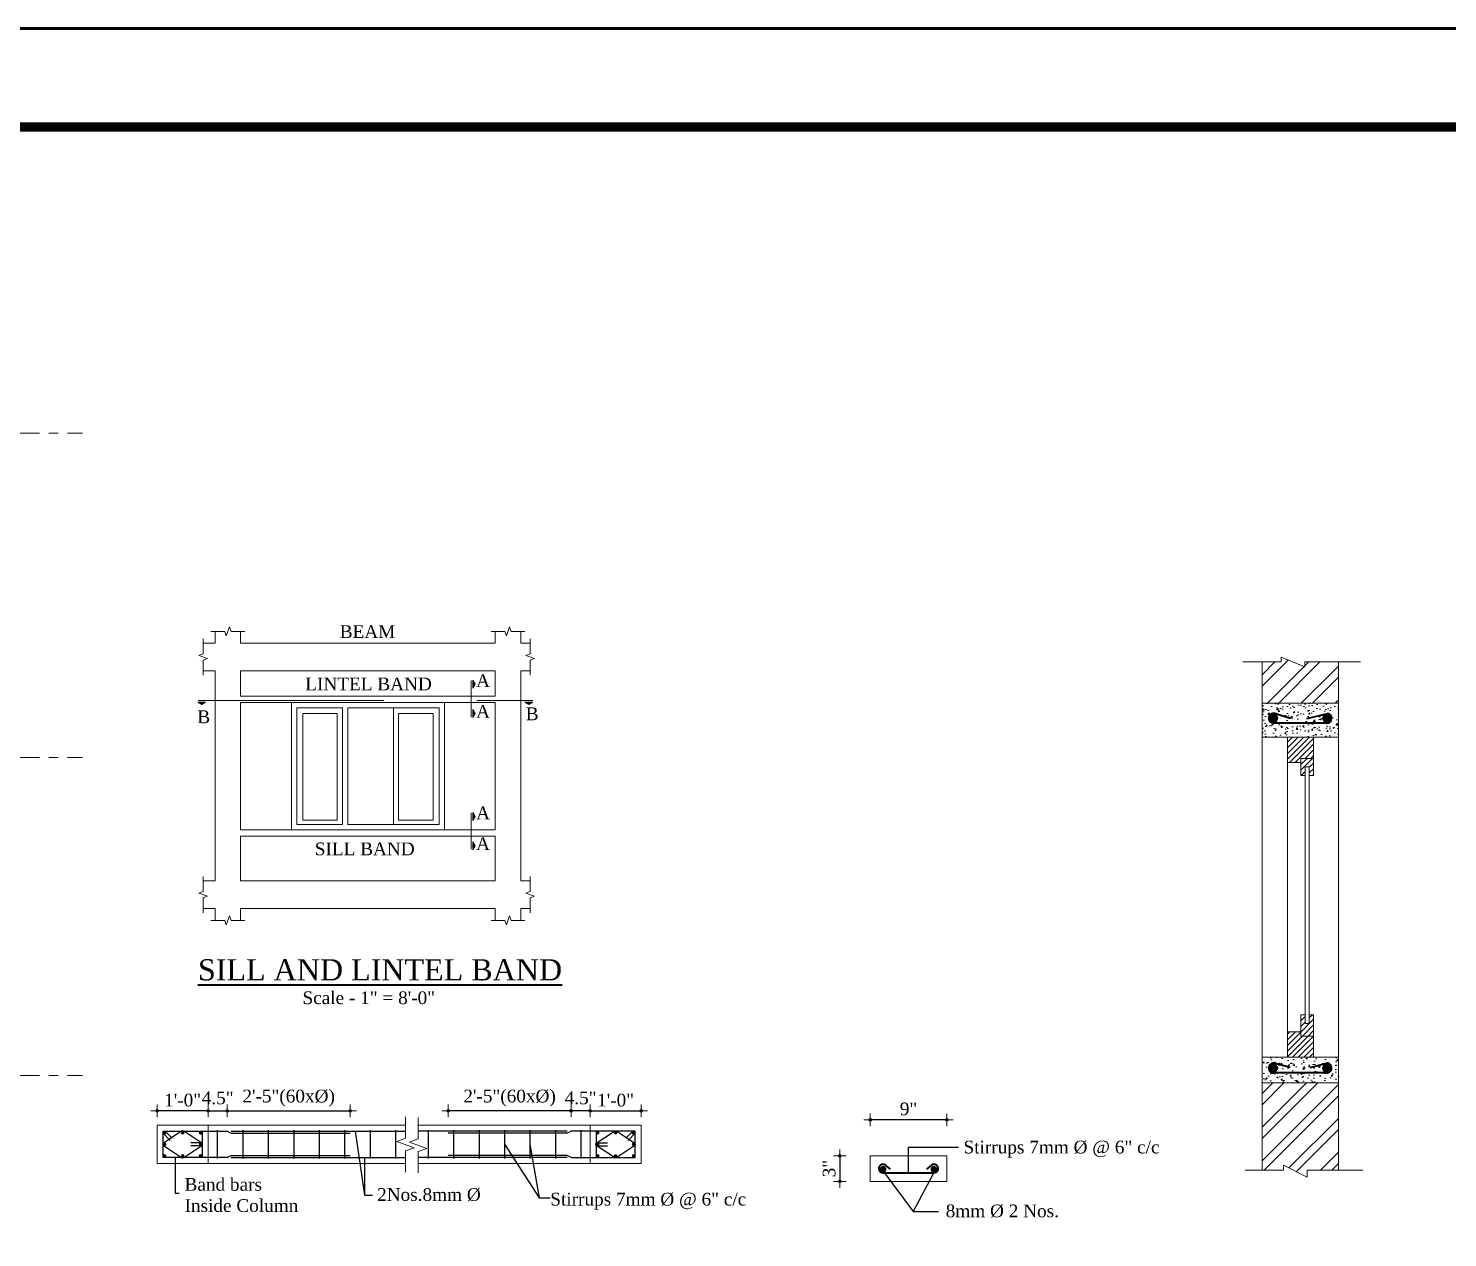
# Model space of a CAD drawing. Header units: inches. Extents: x 897 to 49934, y -34925 to -18564.
# Drawn here: x 22271 to 22940, y -23918 to -23348 of the extents above; entities that cross this region are included whole.
import ezdxf

# ---------------------------------------------------------------- set-up
doc = ezdxf.new("R2010")
doc.units = ezdxf.units.IN
doc.header["$LTSCALE"] = 35
doc.header["$MEASUREMENT"] = 0
doc.header["$PDMODE"] = 34
for name, pattern in [('CENTERX2', [4, 2.5, -0.5, 0.5, -0.5]), ('DASHDOTX2', [2, 1, -0.5, 0, -0.5]), ('DASHED2', [0.375, 0.25, -0.125])]:
    doc.linetypes.add(name, pattern=pattern)
for name, color, linetype, lineweight in [('SES- Door&Window', 21, 'Continuous', 15), ('SES-CENTRE', 8, 'DASHDOTX2', 13), ('SES-DIMENSION', 142, 'Continuous', 13), ('SES-Excavation Line', 1, 'Continuous', 30), ('SES-HACTH', 8, 'Continuous', 13), ('SES-Leader', 2, 'Continuous', 15), ('SES-REBARS', 1, 'Continuous', 40), ('SES-SHEETS', 7, 'Continuous', 60), ('SES-SLAB OUTLINE', 4, 'Continuous', 18), ('SES-TEXT', 3, 'Continuous', 20), ('SES-TitleText', 7, 'Continuous', 40), ('SES-Wall Plan', 6, 'Continuous', 30)]:
    doc.layers.add(name, color=color, linetype=linetype, lineweight=lineweight)
doc.layers.add('SES-STIRRUP', color=10, linetype='Continuous')
doc.styles.add('7 INCH', font='times.ttf', dxfattribs={"height": 7})
doc.styles.add('SES-ARAIL', font='times.ttf', dxfattribs={"height": 6})
doc.styles.add('SES-Title Text', font='times.ttf', dxfattribs={"height": 10})
doc.dimstyles.new('1.2', dxfattribs={"dimscale": 0, "dimtxt": 6, "dimasz": 0.5, "dimexe": 2, "dimexo": 9, "dimgap": 2, "dimtad": 1, "dimdec": 0, "dimlfac": 0.25, "dimzin": 3, "dimdsep": 46, "dimlunit": 4, "dimtxsty": 'SES-ARAIL', "dimblk": 'DIM', "dimcen": 3, "dimdle": 3, "dimse1": 1, "dimse2": 1, "dimclrd": 256, "dimclre": 256, "dimclrt": 7, "dimadec": 1, "dimazin": 2, "dimtfac": 1, "dimtdec": 0, "dimtix": 1, "dimtofl": 0, "dimtmove": 2, "dimatfit": 3, "dimldrblk": 'DSAFSADF', "dimfxl": 2, "dimfrac": 2, "dimtolj": 2, "dimtzin": 0, "dimarcsym": 0})
doc.dimstyles.new('1.4', dxfattribs={"dimscale": 0, "dimtxt": 6, "dimasz": 0.5, "dimexe": 2, "dimexo": 9, "dimgap": 2, "dimtad": 1, "dimdec": 0, "dimlfac": 0.5, "dimzin": 3, "dimdsep": 46, "dimlunit": 4, "dimtxsty": 'SES-ARAIL', "dimblk": 'DIM', "dimcen": 3, "dimdle": 3, "dimse1": 1, "dimse2": 1, "dimclrd": 256, "dimclre": 256, "dimclrt": 7, "dimadec": 1, "dimazin": 2, "dimtfac": 1, "dimtdec": 0, "dimtix": 1, "dimtofl": 0, "dimtmove": 2, "dimatfit": 3, "dimldrblk": 'arrow', "dimfxl": 2, "dimfrac": 2, "dimtolj": 2, "dimtzin": 0, "dimarcsym": 0})
doc.dimstyles.new('7 INCH', dxfattribs={"dimscale": 0, "dimtxt": 7, "dimasz": 1, "dimexe": 2, "dimexo": 9, "dimgap": 2, "dimtad": 1, "dimdec": 0, "dimzin": 3, "dimdsep": 46, "dimlunit": 4, "dimtxsty": '7 INCH', "dimblk": 'DIM', "dimcen": 3, "dimdle": 3, "dimse1": 1, "dimse2": 1, "dimclrd": 256, "dimclre": 256, "dimclrt": 7, "dimadec": 1, "dimazin": 2, "dimtfac": 1, "dimtdec": 0, "dimtix": 1, "dimtofl": 0, "dimtmove": 2, "dimatfit": 3, "dimldrblk": 'ARW', "dimfxl": 2, "dimfrac": 2, "dimtolj": 2, "dimtzin": 0, "dimarcsym": 0})
pattern_1 = [(45, (24070.6914, -42598.7356), (-1.32582521, 1.32582521), [])]

# ---------------------------------------------------------------- blocks, each defined once
blk = doc.blocks.new('s1')
at = {"layer": 'SES-SHEETS', "color": 8}
blk.add_lwpolyline([(14202.23, -12888.64), (17370.23, -12888.64), (17370.23, -15126.64), (14202.23, -15126.64)], close=True, dxfattribs=at)
at = {"layer": 'SES-SHEETS'}
for points in [[(14295.23, -12933.64), (17325.23, -12933.64), (17325.23, -15081.64), (14295.23, -15081.64)], [(14296.23, -12934.64), (17324.23, -12934.64), (17324.23, -15080.64), (14296.23, -15080.64)], [(14297.23, -12935.64), (17323.23, -12935.64), (17323.23, -15079.64), (14297.23, -15079.64)], [(14298.23, -12936.64), (17322.23, -12936.64), (17322.23, -15078.64), (14298.23, -15078.64)]]:
    blk.add_lwpolyline(points, close=True, dxfattribs=at)
blk = doc.blocks.new('c11')
at = {"layer": 'SES-HACTH', "linetype": 'ByBlock'}
h = blk.add_hatch(dxfattribs=at)
h.set_pattern_fill('AR-CONC', color=256)
h.set_pattern_definition([(50, (-20422.33, 19414.4167), (7.1726018, -0.6275213), [0.75, -8.25]), (355, (-20422.33, 19414.417), (-1.3875133, 7.5219213), [0.6, -6.6]), (100.451444, (-20421.732, 19414.3644), (5.7850885, 6.8943999), [0.637402, -7.0114211]), (46.1842, (-20422.33, 19416.417), (10.6724133, -1.6551928), [1.125, -12.375]), (96.635635, (-20421.441, 19416.279), (9.3466195, 9.741186), [0.9561034, -10.5171376]), (351.184164, (-20422.33, 19416.417), (9.3466195, 9.741186), [0.9, -9.9]), (21, (-20421.33, 19415.9167), (5.9690705, -4.0261889), [0.75, -8.25]), (326, (-20421.33, 19415.917), (2.4331533, 7.2515005), [0.6, -6.6]), (71.451445, (-20420.8325, 19415.581), (8.4022238, 3.2253115), [0.6374019, -7.0114211]), (37.5, (-20422.33, 19414.4167), (0.12159855, 3.32893854), [0, -6.52, 0, -6.7, 0, -6.625]), (7.5, (-20422.33, 19414.4167), (2.63069537, 3.9441171), [0, -3.82, 0, -6.37, 0, -2.525]), (327.5, (-20424.56, 19414.4167), (5.33822436, -0.22554872), [0, -2.5, 0, -7.8, 0, -10.35]), (317.5, (-20425.56, 19414.4167), (5.8318617, 1.0010498), [0, -3.25, 0, -5.18, 0, -7.35])])
h.paths.add_polyline_path([(-6, 6), (-6, -6), (6, -6), (6, 6)])
for p, q in [((-6, 6), (6, -6)), ((6, 6), (-6, -6))]:
    blk.add_line(p, q, dxfattribs=at)
at = {"layer": 'SES-Wall Plan', "linetype": 'ByBlock'}
blk.add_lwpolyline([(-6, 6), (6, 6), (6, -6), (-6, -6)], close=True, dxfattribs=at)
blk = doc.blocks.new('grid')
at = {"layer": 'SES-CENTRE', "color": 8, "linetype": 'CENTERX2', "ltscale": 0.25}
for p, q in [((19012.97, -23226.42), (19012.97, -22812.03)), ((19162.97, -23226.42), (19162.97, -22812.03)), ((19300.97, -23226.42), (19300.97, -22812.03)), ((19450.97, -23226.42), (19450.97, -22812.03)), ((18946.91, -22866.03), (19513.94, -22866.03)), ((18946.91, -23018.92), (19513.94, -23018.92)), ((18946.91, -23168.81), (19513.94, -23168.81))]:
    blk.add_line(p, q, dxfattribs=at)
at = {"layer": 'SES-DIMENSION'}
for centre in [(19012.97, -22801.35), (19162.97, -22801.35), (19300.97, -22801.35), (19450.97, -22801.35), (18936.23, -22866.03), (18936.23, -23018.92), (18936.23, -23168.81)]:
    blk.add_circle(centre, 10.68, dxfattribs=at)
at = {"layer": 'SES-REBARS', "linetype": 'ByBlock'}
for p in [(19012.97, -22866.03), (19162.97, -22866.03), (19300.97, -22866.03), (19450.97, -22866.03), (19012.97, -23018.92), (19162.97, -23018.92), (19300.97, -23018.92), (19450.97, -23018.92), (19012.97, -23168.81), (19162.97, -23168.81), (19300.97, -23168.81), (19450.97, -23168.81)]:
    blk.add_blockref('c11', p, dxfattribs=at)
at = {"layer": 'SES-TEXT', "lineweight": 30, "char_height": 12, "width": 17.5966, "attachment_point": 2, "style": 'SES-ARAIL'}
for s, insert in [('A', (19012.36, -22792.99)), ('B', (19162.36, -22792.99)), ('C', (19300.36, -22792.99)), ('D', (19450.36, -22792.99)), ('1', (18936.7, -22857.49)), ('2', (18936.7, -23010.38)), ('3', (18936.7, -23160.28))]:
    blk.add_mtext(s, dxfattribs=dict(at, insert=insert))
blk = doc.blocks.new('DIM')
at = {"layer": 'SES-DIMENSION'}
h = blk.add_hatch(color=256, dxfattribs=at)
h.paths.add_polyline_path([(0, 1.3), (0, 0), (1.3, 0, 0.414214)])
h.paths.add_polyline_path([(1.3, 0), (0, 0), (0, -1.3, 0.414214)])
h.paths.add_polyline_path([(0, 0), (-1.3, 0, 0.414214), (0, -1.3)])
h.paths.add_polyline_path([(0, 1.3, 0.414214), (-1.3, 0), (0, 0)])
for p, q in [((-6, 0), (6, 0)), ((0, 6), (0, -6))]:
    blk.add_line(p, q, dxfattribs=at)
blk.add_circle((0, 0), 1.28, dxfattribs=at)
blk = doc.blocks.new('*D433')
at = {"layer": 'Defpoints', "color": 0, "ltscale": 10, "transparency": 16777216}
for p in [(22364.65, -23858.53), (22355.65, -23865.27), (22364.65, -23868.04)]:
    blk.add_point(p, dxfattribs=at)
at = {"layer": 'SES-DIMENSION', "lineweight": -2, "ltscale": 10, "transparency": 16777216}
blk.add_line((22356.15, -23858.53), (22364.15, -23858.53), dxfattribs=at)
at = {"layer": 'SES-DIMENSION', "lineweight": -2, "ltscale": 10, "transparency": 16777216, "xscale": 0.5, "yscale": 0.5, "zscale": 0.5, "rotation": 180}
blk.add_blockref('DIM', (22355.65, -23858.53), dxfattribs=at)
at = {"layer": 'SES-DIMENSION', "lineweight": -2, "ltscale": 10, "transparency": 16777216, "xscale": 0.5, "yscale": 0.5, "zscale": 0.5}
blk.add_blockref('DIM', (22364.65, -23858.53), dxfattribs=at)
at = {"layer": 'SES-DIMENSION', "color": 7, "ltscale": 10, "transparency": 16777216, "insert": (22360.15, -23852.45), "char_height": 6, "attachment_point": 5, "style": 'SES-ARAIL'}
blk.add_mtext('\\A2;4.5"', dxfattribs=at)
blk = doc.blocks.new('arrow')
at = {"layer": 'SES-DIMENSION'}
blk.add_lwpolyline([(1.2, 0, 0, 2.1, 0), (-2.3, 0, 0, 0, 0), (1.2, 0, 0, 0, 0)], format="xyseb", dxfattribs=at)
blk = doc.blocks.new('*D434')
at = {"layer": 'Defpoints', "color": 0, "ltscale": 10, "transparency": 16777216}
for p in [(22422.54, -23858.53), (22364.65, -23868.04), (22422.54, -23869.03)]:
    blk.add_point(p, dxfattribs=at)
at = {"layer": 'SES-DIMENSION', "lineweight": -2, "ltscale": 10, "transparency": 16777216}
blk.add_line((22365.15, -23858.53), (22422.04, -23858.53), dxfattribs=at)
at = {"layer": 'SES-DIMENSION', "lineweight": -2, "ltscale": 10, "transparency": 16777216, "xscale": 0.5, "yscale": 0.5, "zscale": 0.5, "rotation": 180}
blk.add_blockref('DIM', (22364.65, -23858.53), dxfattribs=at)
at = {"layer": 'SES-DIMENSION', "lineweight": -2, "ltscale": 10, "transparency": 16777216, "xscale": 0.5, "yscale": 0.5, "zscale": 0.5}
blk.add_blockref('DIM', (22422.54, -23858.53), dxfattribs=at)
at = {"layer": 'SES-DIMENSION', "color": 7, "ltscale": 10, "transparency": 16777216, "insert": (22393.6, -23852.5), "char_height": 6, "attachment_point": 5, "style": 'SES-ARAIL'}
blk.add_mtext('\\A2;2\'-5"(60x%%C)', dxfattribs=at)
blk = doc.blocks.new('*D435')
at = {"layer": 'Defpoints', "color": 0, "ltscale": 10, "transparency": 16777216}
for p in [(22331.65, -23858.53), (22331.65, -23865.27), (22355.65, -23865.27)]:
    blk.add_point(p, dxfattribs=at)
at = {"layer": 'SES-DIMENSION', "lineweight": -2, "ltscale": 10, "transparency": 16777216}
blk.add_line((22355.15, -23858.53), (22332.15, -23858.53), dxfattribs=at)
at = {"layer": 'SES-DIMENSION', "lineweight": -2, "ltscale": 10, "transparency": 16777216, "xscale": 0.5, "yscale": 0.5, "zscale": 0.5, "rotation": 180}
blk.add_blockref('DIM', (22331.65, -23858.53), dxfattribs=at)
at = {"layer": 'SES-DIMENSION', "lineweight": -2, "ltscale": 10, "transparency": 16777216, "xscale": 0.5, "yscale": 0.5, "zscale": 0.5}
blk.add_blockref('DIM', (22355.65, -23858.53), dxfattribs=at)
at = {"layer": 'SES-DIMENSION', "color": 7, "ltscale": 10, "transparency": 16777216, "insert": (22343.65, -23853.48), "char_height": 6, "attachment_point": 5, "style": 'SES-ARAIL'}
blk.add_mtext('\\A2;1\'-0"', dxfattribs=at)
blk = doc.blocks.new('*D436')
at = {"layer": 'Defpoints', "color": 0, "ltscale": 10, "transparency": 16777216}
for p in [(22526.65, -23858.53), (22535.65, -23865.27), (22526.65, -23868.04)]:
    blk.add_point(p, dxfattribs=at)
at = {"layer": 'SES-DIMENSION', "lineweight": -2, "ltscale": 10, "transparency": 16777216}
blk.add_line((22535.15, -23858.53), (22527.15, -23858.53), dxfattribs=at)
at = {"layer": 'SES-DIMENSION', "lineweight": -2, "ltscale": 10, "transparency": 16777216, "xscale": 0.5, "yscale": 0.5, "zscale": 0.5, "rotation": 180}
blk.add_blockref('DIM', (22526.65, -23858.53), dxfattribs=at)
at = {"layer": 'SES-DIMENSION', "lineweight": -2, "ltscale": 10, "transparency": 16777216, "xscale": 0.5, "yscale": 0.5, "zscale": 0.5}
blk.add_blockref('DIM', (22535.65, -23858.53), dxfattribs=at)
at = {"layer": 'SES-DIMENSION', "color": 7, "ltscale": 10, "transparency": 16777216, "insert": (22531.15, -23852.45), "char_height": 6, "attachment_point": 5, "style": 'SES-ARAIL'}
blk.add_mtext('\\A2;4.5"', dxfattribs=at)
blk = doc.blocks.new('*D437')
at = {"layer": 'Defpoints', "color": 0, "ltscale": 10, "transparency": 16777216}
for p in [(22468.76, -23858.53), (22468.76, -23869.03), (22526.65, -23868.04)]:
    blk.add_point(p, dxfattribs=at)
at = {"layer": 'SES-DIMENSION', "lineweight": -2, "ltscale": 10, "transparency": 16777216}
blk.add_line((22526.15, -23858.53), (22469.26, -23858.53), dxfattribs=at)
at = {"layer": 'SES-DIMENSION', "lineweight": -2, "ltscale": 10, "transparency": 16777216, "xscale": 0.5, "yscale": 0.5, "zscale": 0.5, "rotation": 180}
blk.add_blockref('DIM', (22468.76, -23858.53), dxfattribs=at)
at = {"layer": 'SES-DIMENSION', "lineweight": -2, "ltscale": 10, "transparency": 16777216, "xscale": 0.5, "yscale": 0.5, "zscale": 0.5}
blk.add_blockref('DIM', (22526.65, -23858.53), dxfattribs=at)
at = {"layer": 'SES-DIMENSION', "color": 7, "ltscale": 10, "transparency": 16777216, "insert": (22497.7, -23852.5), "char_height": 6, "attachment_point": 5, "style": 'SES-ARAIL'}
blk.add_mtext('\\A2;2\'-5"(60x%%C)', dxfattribs=at)
blk = doc.blocks.new('*D438')
at = {"layer": 'Defpoints', "color": 0, "ltscale": 10, "transparency": 16777216}
for p in [(22559.65, -23858.53), (22535.65, -23865.27), (22559.65, -23865.27)]:
    blk.add_point(p, dxfattribs=at)
at = {"layer": 'SES-DIMENSION', "lineweight": -2, "ltscale": 10, "transparency": 16777216}
blk.add_line((22536.15, -23858.53), (22559.15, -23858.53), dxfattribs=at)
at = {"layer": 'SES-DIMENSION', "lineweight": -2, "ltscale": 10, "transparency": 16777216, "xscale": 0.5, "yscale": 0.5, "zscale": 0.5, "rotation": 180}
blk.add_blockref('DIM', (22535.65, -23858.53), dxfattribs=at)
at = {"layer": 'SES-DIMENSION', "lineweight": -2, "ltscale": 10, "transparency": 16777216, "xscale": 0.5, "yscale": 0.5, "zscale": 0.5}
blk.add_blockref('DIM', (22559.65, -23858.53), dxfattribs=at)
at = {"layer": 'SES-DIMENSION', "color": 7, "ltscale": 10, "transparency": 16777216, "insert": (22547.65, -23853.48), "char_height": 6, "attachment_point": 5, "style": 'SES-ARAIL'}
blk.add_mtext('\\A2;1\'-0"', dxfattribs=at)
blk = doc.blocks.new('ARW')
at = {"layer": 'SES-DIMENSION'}
blk.add_lwpolyline([(10, 0, 0, 6, 0), (0, 0, 0, 0, 0), (10, 0, 0, 0, 0)], format="xyseb", dxfattribs=at)
blk = doc.blocks.new('*D439')
at = {"layer": 'Defpoints', "color": 0, "ltscale": 10, "transparency": 16777216}
for p in [(22667.67, -23862.67), (22667.67, -23869.81), (22703.67, -23869.81)]:
    blk.add_point(p, dxfattribs=at)
at = {"layer": 'SES-DIMENSION', "lineweight": -2, "ltscale": 10, "transparency": 16777216}
blk.add_line((22703.17, -23862.67), (22668.17, -23862.67), dxfattribs=at)
at = {"layer": 'SES-DIMENSION', "lineweight": -2, "ltscale": 10, "transparency": 16777216, "xscale": 0.5, "yscale": 0.5, "zscale": 0.5, "rotation": 180}
blk.add_blockref('DIM', (22667.67, -23862.67), dxfattribs=at)
at = {"layer": 'SES-DIMENSION', "lineweight": -2, "ltscale": 10, "transparency": 16777216, "xscale": 0.5, "yscale": 0.5, "zscale": 0.5}
blk.add_blockref('DIM', (22703.67, -23862.67), dxfattribs=at)
at = {"layer": 'SES-DIMENSION', "color": 7, "ltscale": 10, "transparency": 16777216, "insert": (22685.67, -23857.61), "char_height": 6, "attachment_point": 5, "style": 'SES-ARAIL'}
blk.add_mtext('\\A2;9"', dxfattribs=at)
blk = doc.blocks.new('DSAFSADF')
at = {"layer": 'SES-DIMENSION'}
blk.add_lwpolyline([(-0.5, 0, 0, 3, 0), (-5.5, 0, 0, 0, 0), (-0.5, 0, 0, 0, 0)], format="xyseb", dxfattribs=at)
blk = doc.blocks.new('*D440')
at = {"layer": 'Defpoints', "color": 0, "ltscale": 10, "transparency": 16777216}
for p in [(22658.98, -23879.72), (22653.3, -23891.72), (22658.98, -23891.72)]:
    blk.add_point(p, dxfattribs=at)
at = {"layer": 'SES-DIMENSION', "lineweight": -2, "ltscale": 10, "transparency": 16777216}
blk.add_line((22653.3, -23880.22), (22653.3, -23891.22), dxfattribs=at)
at = {"layer": 'SES-DIMENSION', "lineweight": -2, "ltscale": 10, "transparency": 16777216, "xscale": 0.5, "yscale": 0.5, "zscale": 0.5}
for p, rotation in [((22653.3, -23879.72), 90), ((22653.3, -23891.72), 270)]:
    blk.add_blockref('DIM', p, dxfattribs=dict(at, rotation=rotation))
at = {"layer": 'SES-DIMENSION', "color": 7, "ltscale": 10, "transparency": 16777216, "insert": (22648.25, -23885.72), "char_height": 6, "attachment_point": 5, "rotation": 90, "style": 'SES-ARAIL'}
blk.add_mtext('\\A2;3"', dxfattribs=at)

msp = doc.modelspace()

# ---------------------------------------------------------------- hatches: boundary and pattern name
at = {"layer": 'SES-HACTH'}
h = msp.add_hatch(dxfattribs=at)
h.set_pattern_fill('ANSI32', color=256, scale=30, style=0)
h.set_pattern_definition([(45, (-52713.518, -25460.507), (-7.9549513, 7.9549513), []), (45, (-52708.215, -25460.507), (-7.9549513, 7.9549513), [])])
h.paths.add_polyline_path([(22888.23, -23666.4), (22888.23, -23647.8, 0.012014), (22886.76, -23646.97), (22872.48, -23646.97), (22872.48, -23649.22), (22861.23, -23644.72), (22861.23, -23646.97), (22853.43, -23646.97, 0.009872), (22852.23, -23647.65), (22852.23, -23666.4)])
at = {"layer": 'SES-HACTH', "ltscale": 10}
for points in [[(22480.38, -23655.59), (22480.38, -23659.34), (22481.54, -23657.46)], [(22350.74, -23665.89), (22354.49, -23665.89), (22352.62, -23667.05)], [(22508.69, -23665.89), (22504.94, -23665.89), (22506.81, -23667.05)], [(22480.38, -23669.36), (22480.38, -23673.11), (22481.54, -23671.24)], [(22480.38, -23717.94), (22480.38, -23721.69), (22481.54, -23719.81)], [(22480.38, -23731.71), (22480.38, -23735.47), (22481.54, -23733.59)]]:
    msp.add_hatch(color=256, dxfattribs=at).paths.add_polyline_path(points)
at = {"layer": 'SES-HACTH'}
h = msp.add_hatch(dxfattribs=at)
h.set_pattern_fill('AR-CONC', color=256, style=0)
h.set_pattern_definition([(50, (-50870.703, -43942.984), (7.17260183, -0.62752135), [0.75, -8.25]), (355, (-50870.703, -43942.984), (-1.38751334, 7.52192134), [0.6, -6.6]), (100.4514, (-50870.105, -43943.036), (5.7850938, 6.8943954), [0.6374019, -7.0114211]), (46.1842, (-50870.703, -43940.984), (10.6724105, -1.6551901), [1.125, -12.375]), (96.6356, (-50869.814, -43941.122), (9.346627, 9.7411787), [0.9561029, -10.51713]), (351.1842, (-50870.703, -43940.984), (9.3466195, 9.741186), [0.9, -9.9]), (21, (-50869.703, -43941.484), (5.9690705, -4.0261889), [0.75, -8.25]), (326, (-50869.703, -43941.484), (2.4331533, 7.25150045), [0.6, -6.6]), (71.4514, (-50869.2056, -43941.8196), (8.4022263, 3.22530497), [0.6374019, -7.0114211]), (37.5, (-50870.703, -43942.984), (0.12159855, 3.32893854), [0, -6.52, 0, -6.7, 0, -6.625]), (7.5, (-50870.703, -43942.984), (2.63069537, 3.94411712), [0, -3.82, 0, -6.37, 0, -2.525]), (327.5, (-50872.933, -43942.984), (5.33822436, -0.22554872), [0, -2.5, 0, -7.8, 0, -10.35]), (317.5, (-50873.933, -43942.984), (5.8318617, 1.00104982), [0, -3.25, 0, -5.18, 0, -7.35])])
h.paths.add_polyline_path([(22852.23, -23666.4), (22852.23, -23682.4), (22888.23, -23682.4), (22888.23, -23666.4)])
h.paths.add_polyline_path([(22858.49, -23673.49, 1), (22856.69, -23673.49, 1)], flags=16)
h.paths.add_polyline_path([(22883.77, -23673.49, -1), (22881.97, -23673.49, -1)], flags=16)
at = {"layer": 'SES-HACTH', "linetype": 'Continuous', "lineweight": -3}
h = msp.add_hatch(dxfattribs=at)
h.set_pattern_fill('ANSI31', color=256, scale=15, style=0)
h.set_pattern_definition([(45, (-52715.5104, -25418.7038), (-1.325825215, 1.325825215), [])])
h.paths.add_polyline_path([(22876.53, -23682.4), (22864.23, -23682.4), (22864.23, -23694.4), (22870.53, -23694.4), (22870.53, -23692.4), (22876.53, -23692.4)])
h = msp.add_hatch(dxfattribs=at)
h.set_pattern_fill('ANSI31', color=256, scale=15, style=0)
h.set_pattern_definition([(45, (24070.6914, -42615.8763), (-1.32582521, 1.32582521), [])])
h.paths.add_polyline_path([(22876.53, -23692.4), (22870.53, -23692.4), (22870.53, -23694.4), (22870.53, -23700.4), (22872.53, -23700.4), (22872.53, -23696.4), (22874.53, -23696.4), (22874.53, -23700.4), (22876.53, -23700.4)])
h = msp.add_hatch(dxfattribs=at)
h.set_pattern_fill('ANSI31', color=256, scale=15, style=0)
h.set_pattern_definition(pattern_1)
h.paths.add_polyline_path([(22876.53, -23813.26), (22874.53, -23813.26), (22874.53, -23817.26), (22872.53, -23817.26), (22872.53, -23813.26), (22870.53, -23813.26), (22870.53, -23823.26), (22876.53, -23823.26)])
h = msp.add_hatch(dxfattribs=at)
h.set_pattern_fill('ANSI31', color=256, scale=15, style=0)
h.set_pattern_definition(pattern_1)
h.paths.add_polyline_path([(22876.53, -23823.26), (22870.53, -23823.26), (22870.53, -23821.26), (22864.23, -23821.26), (22864.23, -23833.26), (22875.99, -23833.26), (22876.53, -23832.51)])
at = {"layer": 'SES-HACTH'}
h = msp.add_hatch(dxfattribs=at)
h.set_pattern_fill('AR-CONC', color=256, style=0)
h.set_pattern_definition([(50, (-40324.052, -34182.7933), (7.1726018, -0.62752135), [0.75, -8.25]), (355, (-40324.052, -34182.793), (-1.3875133, 7.5219213), [0.6, -6.6]), (100.451444, (-40323.454, -34182.8456), (5.7850885, 6.8943999), [0.6374019, -7.0114211]), (46.1842, (-40324.052, -34180.793), (10.6724133, -1.6551928), [1.125, -12.375]), (96.635635, (-40323.163, -34180.931), (9.3466195, 9.741186), [0.9561034, -10.5171376]), (351.184164, (-40324.052, -34180.793), (9.3466195, 9.741186), [0.9, -9.9]), (21, (-40323.052, -34181.2933), (5.9690705, -4.0261889), [0.75, -8.25]), (326, (-40323.052, -34181.293), (2.4331533, 7.25150045), [0.6, -6.6]), (71.451445, (-40322.5545, -34181.629), (8.4022238, 3.2253115), [0.6374019, -7.0114211]), (37.5, (-40324.052, -34182.7933), (0.12159855, 3.32893854), [0, -6.52, 0, -6.7, 0, -6.625]), (7.5, (-40324.052, -34182.7933), (2.63069537, 3.94411712), [0, -3.82, 0, -6.37, 0, -2.525]), (327.5, (-40326.282, -34182.7933), (5.33822436, -0.22554872), [0, -2.5, 0, -7.8, 0, -10.35]), (317.5, (-40327.282, -34182.7933), (5.8318617, 1.00104982), [0, -3.25, 0, -5.18, 0, -7.35])])
h.paths.add_polyline_path([(22852.23, -23845.26), (22888.23, -23845.26), (22888.23, -23833.26), (22852.23, -23833.26)])
h.paths.add_polyline_path([(22884.67, -23838.35, -1), (22881.07, -23838.35, -1)], flags=16)
h.paths.add_polyline_path([(22883.77, -23838.35, -1), (22881.97, -23838.35, -1)], flags=0)
h.paths.add_polyline_path([(22855.79, -23838.35, -1), (22859.39, -23838.35, -1)], flags=16)
h.paths.add_polyline_path([(22856.69, -23838.35, 1), (22858.49, -23838.35, 1)], flags=0)
h = msp.add_hatch(dxfattribs=at)
h.set_pattern_fill('ANSI32', color=256, scale=30, style=0)
h.set_pattern_definition([(45, (-52713.518, -25371.367), (-7.9549513, 7.9549513), []), (45, (-52708.215, -25371.367), (-7.9549513, 7.9549513), [])])
h.paths.add_polyline_path([(22888.23, -23845.26), (22852.23, -23845.26), (22852.23, -23871.46, 0.277288), (22888.23, -23874.58)])
h.paths.add_polyline_path([(22888.23, -23874.58, -0.277288), (22852.23, -23871.46), (22852.23, -23886.4), (22862.29, -23886.4), (22862.29, -23884.15), (22873.54, -23889.7), (22873.54, -23886.4), (22888.23, -23886.4)])

# ---------------------------------------------------------------- linework, layer by layer
at = {"layer": 'SES- Door&Window'}
msp.add_line((22442.96, -23668.63), (22442.96, -23723.63), dxfattribs=at)
for points in [[(22397.46, -23668.63), (22418.96, -23668.63), (22418.96, -23723.63), (22397.46, -23723.63)], [(22421.46, -23668.63), (22464.46, -23668.63), (22464.46, -23723.63), (22421.46, -23723.63)]]:
    msp.add_lwpolyline(points, close=True, dxfattribs=at)
at = {"layer": 'SES-DIMENSION'}
for points in [[(22400.23, -23671.21), (22416.53, -23671.21), (22416.53, -23721.56), (22400.23, -23721.56)], [(22445.33, -23671.21), (22461.63, -23671.21), (22461.63, -23721.56), (22445.33, -23721.56)]]:
    msp.add_lwpolyline(points, close=True, dxfattribs=at)
at = {"layer": 'SES-REBARS'}
for p, q in [((22865.53, -23673.6), (22857.79, -23671.17)), ((22873.28, -23673.6), (22883.17, -23671.21)), ((22865.53, -23838.06), (22857.79, -23836.03)), ((22874.93, -23838.06), (22882.67, -23836.03))]:
    msp.add_line(p, q, dxfattribs=at)
at = {"layer": 'SES-REBARS', "const_width": 1.8}
for points in [[(22856.69, -23673.49, 1), (22858.49, -23673.49, 1)], [(22883.77, -23673.49, -1), (22881.97, -23673.49, -1)], [(22856.6, -23838.35, 1), (22858.4, -23838.35, 1)], [(22883.77, -23838.35, -1), (22881.97, -23838.35, -1)]]:
    msp.add_lwpolyline(points, format="xyb", close=True, dxfattribs=at)
at = {"layer": 'SES-REBARS'}
for points in [[(22882.78, -23675.79), (22857.59, -23675.75)], [(22882.78, -23840.65), (22857.59, -23840.61)]]:
    msp.add_lwpolyline(points, dxfattribs=at)
at = {"layer": 'SES-REBARS', "ltscale": 10}
msp.add_lwpolyline([(22677.24, -23886.03), (22674.82, -23884.08, 1.365663), (22673.67, -23887.72), (22697.67, -23887.72, 1.365663), (22696.52, -23884.08), (22694.11, -23886.03)], format="xyb", dxfattribs=at)
at = {"layer": 'SES-REBARS'}
for centre in [(22857.59, -23673.49), (22882.87, -23673.49), (22857.5, -23838.35), (22882.87, -23838.35)]:
    msp.add_circle(centre, 1.8, dxfattribs=at)
for centre, radius, start, end in [((22857.7, -23673.46), 2.29, 87.75397, 272.24603), ((22882.73, -23673.48), 2.31, 271.15511, 79.17564), ((22857.7, -23838.32), 2.29, 87.75397, 272.24603), ((22882.73, -23838.34), 2.31, 271.15511, 91.66588)]:
    msp.add_arc(centre, radius, start, end, dxfattribs=at)
at = {"layer": 'SES-SLAB OUTLINE', "ltscale": 10}
for p, q in [((22358.96, -23632.54), (22358.96, -23638.13)), ((22370.96, -23632.54), (22370.96, -23638.13)), ((22490.96, -23632.54), (22490.96, -23638.13)), ((22502.96, -23632.54), (22502.96, -23638.13)), ((22353.38, -23638.13), (22358.96, -23638.13)), ((22370.96, -23638.13), (22490.96, -23638.13)), ((22502.96, -23638.13), (22507.41, -23638.13)), ((22353.38, -23651.13), (22358.96, -23651.13)), ((22358.96, -23651.13), (22358.96, -23750.13)), ((22370.96, -23651.13), (22370.96, -23663.13)), ((22370.96, -23651.13), (22490.96, -23651.13)), ((22490.96, -23651.13), (22490.96, -23663.13)), ((22502.96, -23651.13), (22502.96, -23750.13)), ((22502.96, -23651.13), (22507.41, -23651.13)), ((22370.96, -23663.13), (22490.96, -23663.13)), ((22370.96, -23666.13), (22370.96, -23726.13)), ((22370.96, -23666.13), (22490.96, -23666.13)), ((22490.96, -23666.13), (22490.96, -23726.13)), ((22370.96, -23726.13), (22490.96, -23726.13)), ((22370.96, -23729.13), (22370.96, -23750.13)), ((22370.96, -23729.13), (22490.96, -23729.13)), ((22490.96, -23729.13), (22490.96, -23750.13)), ((22353.38, -23750.13), (22358.96, -23750.13)), ((22370.96, -23750.13), (22490.96, -23750.13)), ((22502.96, -23750.13), (22507.41, -23750.13)), ((22353.38, -23763.13), (22358.96, -23763.13)), ((22358.96, -23763.13), (22358.96, -23768.72)), ((22370.96, -23763.13), (22370.96, -23768.72)), ((22370.96, -23763.13), (22490.96, -23763.13)), ((22490.96, -23763.13), (22490.96, -23768.72)), ((22502.96, -23763.13), (22502.96, -23768.72)), ((22502.96, -23763.13), (22507.41, -23763.13)), ((22355.65, -23865.27), (22448.65, -23865.27)), ((22559.65, -23865.27), (22454.65, -23865.27)), ((22667.67, -23879.72), (22667.67, -23891.72)), ((22703.67, -23879.72), (22667.67, -23879.72)), ((22703.67, -23891.72), (22703.67, -23879.72)), ((22355.65, -23883.27), (22448.65, -23883.27)), ((22559.65, -23883.27), (22454.65, -23883.27)), ((22667.67, -23891.72), (22703.67, -23891.72))]:
    msp.add_line(p, q, dxfattribs=at)
at = {"layer": 'SES-SLAB OUTLINE', "linetype": 'DASHED2', "ltscale": 10}
for p, q in [((22479.66, -23655.7), (22479.66, -23672.9)), ((22351.02, -23665.2), (22508.64, -23665.2)), ((22479.66, -23718.05), (22479.66, -23735.25))]:
    msp.add_line(p, q, dxfattribs=at)
at = {"layer": 'SES-SLAB OUTLINE', "lineweight": 18, "ltscale": 0.1}
for p, q in [((22864.23, -23682.4), (22864.23, -23694.4)), ((22876.53, -23692.4), (22876.53, -23700.4))]:
    msp.add_line(p, q, dxfattribs=at)
at = {"layer": 'SES-SLAB OUTLINE', "lineweight": 13}
msp.add_line((22870.53, -23692.4), (22876.53, -23692.4), dxfattribs=at)
at = {"layer": 'SES-SLAB OUTLINE', "linetype": 'Continuous', "ltscale": 10}
for points in [[(22372.96, -23632.54), (22366.46, -23632.54), (22365.71, -23630.48), (22364.21, -23634.6), (22363.46, -23632.54), (22356.96, -23632.54)], [(22504.96, -23632.54), (22498.46, -23632.54), (22497.71, -23630.48), (22496.21, -23634.6), (22495.46, -23632.54), (22488.96, -23632.54)], [(22353.38, -23636.13), (22353.38, -23643.13), (22351.31, -23643.88), (22355.44, -23645.38), (22353.38, -23646.13), (22353.38, -23653.13)], [(22507.41, -23636.13), (22507.41, -23643.13), (22505.35, -23643.88), (22509.47, -23645.38), (22507.41, -23646.13), (22507.41, -23653.13)], [(22353.38, -23748.13), (22353.38, -23755.13), (22351.31, -23755.88), (22355.44, -23757.38), (22353.38, -23758.13), (22353.38, -23765.13)], [(22507.41, -23748.13), (22507.41, -23755.13), (22505.35, -23755.88), (22509.47, -23757.38), (22507.41, -23758.13), (22507.41, -23765.13)], [(22356.96, -23768.72), (22363.46, -23768.72), (22364.21, -23770.78), (22365.71, -23766.65), (22366.46, -23768.72), (22372.96, -23768.72)], [(22504.96, -23768.72), (22498.46, -23768.72), (22497.71, -23766.65), (22496.21, -23770.78), (22495.46, -23768.72), (22488.96, -23768.72)], [(22448.65, -23861.39), (22448.65, -23871.39), (22444.53, -23872.89), (22452.77, -23875.89), (22448.65, -23877.39), (22448.65, -23887.39)], [(22454.65, -23861.7), (22454.65, -23871.7), (22450.53, -23873.2), (22458.77, -23876.2), (22454.65, -23877.7), (22454.65, -23887.7)]]:
    msp.add_lwpolyline(points, dxfattribs=at)
at = {"layer": 'SES-SLAB OUTLINE', "lineweight": 18, "ltscale": 0.1}
for points in [[(22843.23, -23646.97), (22861.23, -23646.97), (22861.23, -23644.72), (22872.48, -23649.22), (22872.48, -23646.97), (22898.66, -23646.97)], [(22852.23, -23646.97), (22852.23, -23666.4)], [(22888.23, -23646.97), (22888.23, -23666.4)], [(22852.23, -23682.4), (22852.23, -23850.31)], [(22864.23, -23682.4), (22864.23, -23833.26)], [(22870.53, -23694.4), (22864.23, -23694.4), (22864.23, -23682.4), (22876.53, -23682.4), (22876.53, -23692.4)], [(22888.23, -23682.4), (22888.23, -23886.4)], [(22870.53, -23692.4), (22870.53, -23700.4)], [(22870.53, -23692.4), (22870.53, -23694.4)], [(22870.53, -23692.4), (22876.53, -23692.4)], [(22864.23, -23694.4), (22870.23, -23694.4)], [(22870.53, -23700.4), (22872.53, -23700.4), (22872.53, -23696.4), (22874.53, -23696.4), (22874.53, -23700.4), (22876.53, -23700.4)], [(22852.23, -23814.66), (22852.23, -23886.4)], [(22876.53, -23813.26), (22876.53, -23823.26), (22870.53, -23823.26), (22870.53, -23813.26)], [(22870.53, -23813.26), (22872.53, -23813.26), (22872.53, -23817.26), (22874.53, -23817.26), (22874.53, -23813.26), (22876.53, -23813.26)], [(22870.53, -23821.26), (22864.23, -23821.26), (22864.23, -23833.26), (22876.53, -23833.26), (22876.53, -23823.32)], [(22852.23, -23833.26), (22888.23, -23833.26)], [(22844.29, -23886.4), (22862.29, -23886.4), (22862.29, -23884.15), (22873.54, -23889.7), (22873.54, -23886.4), (22899.73, -23886.4)]]:
    msp.add_lwpolyline(points, dxfattribs=at)
at = {"layer": 'SES-SLAB OUTLINE', "ltscale": 10}
msp.add_lwpolyline([(22394.96, -23666.13), (22466.96, -23666.13), (22466.96, -23726.13), (22394.96, -23726.13)], close=True, dxfattribs=at)
at = {"layer": 'SES-SLAB OUTLINE'}
msp.add_lwpolyline([(22852.23, -23666.4), (22888.23, -23666.4)], dxfattribs=at)
at = {"layer": 'SES-SLAB OUTLINE', "lineweight": 18, "ltscale": 0.1}
for points in [[(22852.23, -23666.4), (22888.23, -23666.4), (22888.23, -23682.4), (22852.23, -23682.4)], [(22874.53, -23817.26), (22872.53, -23817.26), (22872.53, -23696.4), (22874.53, -23696.4)]]:
    msp.add_lwpolyline(points, close=True, dxfattribs=at)
at = {"layer": 'SES-SLAB OUTLINE', "lineweight": 13}
for points in [[(22870.53, -23692.4), (22870.53, -23694.4)], [(22864.23, -23821.26), (22870.23, -23821.26)], [(22870.53, -23823.26), (22870.53, -23821.26)], [(22870.53, -23823.26), (22876.53, -23823.26)], [(22873.23, -23823.26), (22873.23, -23823.26)], [(22874.23, -23823.26), (22874.23, -23823.26)]]:
    msp.add_lwpolyline(points, dxfattribs=at)
at = {"layer": 'SES-SLAB OUTLINE'}
for points in [[(22852.23, -23833.26), (22888.23, -23833.26), (22888.23, -23845.26), (22852.23, -23845.26)], [(22355.65, -23865.27), (22355.65, -23883.27), (22331.65, -23883.27), (22331.65, -23865.27)], [(22535.65, -23865.27), (22535.65, -23883.27), (22559.65, -23883.27), (22559.65, -23865.27)]]:
    msp.add_lwpolyline(points, close=True, dxfattribs=at)
at = {"layer": 'SES-SLAB OUTLINE', "ltscale": 10}
for points, const_width in [([(22334.82, -23868.86, -1), (22335.62, -23868.86, -1)], 0.8), ([(22343.65, -23868.44, -1), (22343.65, -23869.24, -1)], 0.8), ([(22352.48, -23868.86, 1), (22351.68, -23868.86, 1)], 0.8), ([(22538.82, -23868.86, -1), (22539.62, -23868.86, -1)], 0.8), ([(22547.65, -23868.44, 1), (22547.65, -23869.24, 1)], 0.8), ([(22556.48, -23868.86, 1), (22555.68, -23868.86, 1)], 0.8), ([(22334.82, -23874.26, 1), (22335.62, -23874.26, 1)], 0.8), ([(22334.82, -23879.69, 1), (22335.62, -23879.69, 1)], 0.8), ([(22343.65, -23880.1, 1), (22343.65, -23879.3, 1)], 0.8), ([(22352.48, -23874.26, -1), (22351.68, -23874.26, -1)], 0.8), ([(22352.48, -23879.69, -1), (22351.68, -23879.69, -1)], 0.8), ([(22538.87, -23874.27, 1), (22539.67, -23874.27, 1)], 0.8), ([(22538.87, -23879.7, 1), (22539.67, -23879.7, 1)], 0.8), ([(22547.7, -23880.12, -1), (22547.7, -23879.32, -1)], 0.8), ([(22556.53, -23874.27, -1), (22555.73, -23874.27, -1)], 0.8), ([(22556.53, -23879.7, -1), (22555.73, -23879.7, -1)], 0.8), ([(22673.7, -23886.87, -1), (22673.7, -23885.27, -1)], 1.6), ([(22697.64, -23886.87, 1), (22697.64, -23885.27, 1)], 1.6)]:
    msp.add_lwpolyline(points, format="xyb", close=True, dxfattribs=dict(at, const_width=const_width))
at = {"layer": 'SES-STIRRUP', "color": 5}
for p, q in [((22334.42, -23880.5), (22334.42, -23868.04)), ((22334.42, -23868.04), (22364.65, -23868.04)), ((22334.42, -23869.09), (22337.75, -23872.42)), ((22335.46, -23868.04), (22338.79, -23871.37)), ((22352.88, -23868.04), (22352.88, -23880.5)), ((22364.65, -23868.04), (22366.54, -23869.03)), ((22366.54, -23868.04), (22448.65, -23868.04)), ((22366.54, -23869.03), (22422.54, -23869.03)), ((22524.76, -23868.04), (22454.65, -23868.04)), ((22524.76, -23869.03), (22468.76, -23869.03)), ((22526.65, -23868.04), (22524.76, -23869.03)), ((22556.88, -23868.04), (22526.65, -23868.04)), ((22538.42, -23868.04), (22538.42, -23880.5)), ((22555.84, -23868.04), (22552.51, -23871.37)), ((22556.88, -23869.09), (22553.55, -23872.42)), ((22556.88, -23880.5), (22556.88, -23868.04)), ((22352.51, -23873.54), (22347.5, -23873.54)), ((22352.51, -23875.01), (22347.5, -23875.01)), ((22364.65, -23880.5), (22366.54, -23879.52)), ((22366.54, -23879.52), (22422.54, -23879.52)), ((22524.76, -23879.52), (22468.76, -23879.52)), ((22526.65, -23880.5), (22524.76, -23879.52)), ((22538.84, -23873.55), (22543.85, -23873.55)), ((22538.84, -23875.03), (22543.85, -23875.03)), ((22364.65, -23880.5), (22334.42, -23880.5)), ((22366.54, -23880.5), (22448.65, -23880.5)), ((22524.76, -23880.5), (22454.65, -23880.5)), ((22526.65, -23880.5), (22556.88, -23880.5))]:
    msp.add_line(p, q, dxfattribs=at)
at = {"layer": 'SES-STIRRUP'}
for p, q in [((22359.98, -23867.64), (22359.98, -23880.9)), ((22371.98, -23867.64), (22371.98, -23880.9)), ((22383.98, -23867.64), (22383.98, -23880.9)), ((22395.98, -23867.64), (22395.98, -23880.9)), ((22407.98, -23867.64), (22407.98, -23880.9)), ((22419.98, -23867.64), (22419.98, -23880.9)), ((22431.98, -23867.64), (22431.98, -23880.9)), ((22443.98, -23867.64), (22443.98, -23880.9)), ((22459.32, -23867.64), (22459.32, -23880.9)), ((22471.32, -23867.64), (22471.32, -23880.9)), ((22483.32, -23867.64), (22483.32, -23880.9)), ((22495.32, -23867.64), (22495.32, -23880.9)), ((22507.32, -23867.64), (22507.32, -23880.9)), ((22519.32, -23867.64), (22519.32, -23880.9)), ((22531.32, -23867.64), (22531.32, -23880.9))]:
    msp.add_line(p, q, dxfattribs=at)
at = {"layer": 'SES-STIRRUP', "color": 5}
for points in [[(22352.73, -23874.8, 0.414214), (22352.73, -23873.75), (22344.17, -23868.04, 0.28034), (22343.13, -23868.04), (22334.57, -23873.75, 0.414214), (22334.57, -23874.8), (22343.13, -23880.5, 0.254782), (22344.17, -23880.5), (22352.73, -23874.8)], [(22538.57, -23874.8, -0.414214), (22538.57, -23873.75), (22547.13, -23868.04, -0.28034), (22548.17, -23868.04), (22556.73, -23873.75, -0.414214), (22556.73, -23874.8), (22548.17, -23880.5, -0.254782), (22547.13, -23880.5), (22538.57, -23874.8)]]:
    msp.add_lwpolyline(points, format="xyb", dxfattribs=at)
at = {"layer": 'SES-TEXT', "ltscale": 10}
for points in [[(22480.38, -23659.34), (22480.38, -23655.59), (22481.54, -23657.46), (22480.38, -23659.34)], [(22354.49, -23665.89), (22350.74, -23665.89), (22352.62, -23667.05), (22354.49, -23665.89)], [(22504.94, -23665.89), (22508.69, -23665.89), (22506.81, -23667.05), (22504.94, -23665.89)], [(22480.38, -23673.11), (22480.38, -23669.36), (22481.54, -23671.24), (22480.38, -23673.11)], [(22480.38, -23721.69), (22480.38, -23717.94), (22481.54, -23719.81), (22480.38, -23721.69)], [(22480.38, -23735.47), (22480.38, -23731.71), (22481.54, -23733.59), (22480.38, -23735.47)]]:
    msp.add_lwpolyline(points, dxfattribs=at)

# ---------------------------------------------------------------- block references
at = {"layer": 'SES- Door&Window'}
msp.add_blockref('s1', (6092.08, -10459.76), dxfattribs=at)
at = {"layer": 'SES-Excavation Line', "linetype": 'ByBlock'}
msp.add_blockref('grid', (2782.46, -673.08), dxfattribs=at)

# ---------------------------------------------------------------- texts
at = {"layer": 'SES-TEXT', "ltscale": 10, "style": 'SES-ARAIL'}
for s, p in [('BEAM', (22417.68, -23635.66)), ('LINTEL BAND', (22401.41, -23660.34)), ('A', (22481.92, -23658.77)), ('B', (22350.57, -23675.8)), ('A', (22481.92, -23673.27)), ('B', (22505.35, -23674.4)), ('A', (22481.92, -23721.12)), ('SILL BAND', (22405.92, -23738.07)), ('A', (22481.92, -23735.62)), ('2Nos.8mm %%C', (22435.28, -23900.93)), ('8mm %%C 2 Nos.', (22703.19, -23908.64))]:
    msp.add_text(s, height=6, dxfattribs=at).set_placement(p)
at = {"layer": 'SES-TEXT', "ltscale": 10, "char_height": 6, "attachment_point": 3, "style": 'SES-ARAIL'}
for insert, width in [((22803.94, -23872.57), 207.2265), ((22609.22, -23897.11), 103.6133)]:
    msp.add_mtext('Stirrups 7mm %%C @ 6" c/c', dxfattribs=dict(at, insert=insert, width=width))
at = {"layer": 'SES-TEXT', "linetype": 'ByBlock', "insert": (22344.55, -23890.14), "char_height": 6, "width": 54.5719, "attachment_point": 1, "style": 'SES-ARAIL'}
msp.add_mtext('Band bars Inside Column', dxfattribs=at)
at = {"layer": 'SES-TitleText', "ltscale": 10, "style": 'SES-ARAIL'}
msp.add_text('Scale - 1" = 8\'-0"', height=6, dxfattribs=at).set_placement((22400.13, -23808.2))
at = {"layer": 'SES-TitleText', "insert": (22350.87, -23787.04), "char_height": 10, "width": 355.4827, "attachment_point": 1, "style": 'SES-Title Text'}
msp.add_mtext('\\LSILL AND LINTEL BAND', dxfattribs=at)

# ---------------------------------------------------------------- dimensions: what is measured, and where the dimension line sits
at = {"layer": 'SES-DIMENSION', "ltscale": 10}
dim = msp.add_linear_dim(base=(22331.65, -23858.53), p1=(22355.65, -23865.27), p2=(22331.65, -23865.27), dimstyle='1.4', override={"dimscale": 1}, dxfattribs=at)
dim.commit()
dim.dimension.update_dxf_attribs({"geometry": '*D435', "text_midpoint": (22343.65, -23853.48)})
dim = msp.add_linear_dim(base=(22364.65, -23858.53), p1=(22355.65, -23865.27), p2=(22364.65, -23868.04), text='4.5"', dimstyle='1.4', override={"dimscale": 1}, dxfattribs=at)
dim.commit()
dim.dimension.update_dxf_attribs({"geometry": '*D433', "text_midpoint": (22360.15, -23852.45), "dimtype": 160})
dim = msp.add_linear_dim(base=(22422.54, -23858.53), p1=(22364.65, -23868.04), p2=(22422.54, -23869.03), text='<>(60x%%C)', dimstyle='1.4', override={"dimscale": 1}, dxfattribs=at)
dim.commit()
dim.dimension.update_dxf_attribs({"geometry": '*D434', "text_midpoint": (22393.6, -23852.5)})
dim = msp.add_linear_dim(base=(22468.76, -23858.53), p1=(22526.65, -23868.04), p2=(22468.76, -23869.03), angle=180, text='<>(60x%%C)', dimstyle='1.4', override={"dimscale": 1}, dxfattribs=at)
dim.commit()
dim.dimension.update_dxf_attribs({"geometry": '*D437', "text_midpoint": (22497.7, -23852.5)})
dim = msp.add_linear_dim(base=(22526.65, -23858.53), p1=(22535.65, -23865.27), p2=(22526.65, -23868.04), angle=180, text='4.5"', dimstyle='1.4', override={"dimscale": 1}, dxfattribs=at)
dim.commit()
dim.dimension.update_dxf_attribs({"geometry": '*D436', "text_midpoint": (22531.15, -23852.45), "dimtype": 160})
dim = msp.add_linear_dim(base=(22559.65, -23858.53), p1=(22535.65, -23865.27), p2=(22559.65, -23865.27), angle=180, dimstyle='1.4', override={"dimscale": 1}, dxfattribs=at)
dim.commit()
dim.dimension.update_dxf_attribs({"geometry": '*D438', "text_midpoint": (22547.65, -23853.48)})
for p1, p2, distance, picture, middle in [((22703.67, -23869.81), (22667.67, -23869.81), -7.14, '*D439', (22685.67, -23857.61)), ((22658.98, -23879.72), (22658.98, -23891.72), -5.68, '*D440', (22648.25, -23885.72))]:
    dim = msp.add_aligned_dim(p1=p1, p2=p2, distance=distance, dimstyle='1.2', override={"dimscale": 1}, dxfattribs=at)
    dim.commit()
    dim.dimension.update_dxf_attribs({"geometry": picture, "text_midpoint": middle})

# ---------------------------------------------------------------- leaders
at = {"layer": 'SES-Leader', "ltscale": 10}
for points in [[(22425.01, -23868.04), (22429.34, -23898.29)], [(22495.31, -23874.27), (22511.71, -23899.47), (22516.81, -23899.47)], [(22507.31, -23874.27), (22511.71, -23899.47)], [(22685.67, -23887.72), (22685.67, -23875.54), (22709.18, -23875.54)], [(22340.12, -23880.5), (22340.12, -23897.36), (22341.95, -23897.36)], [(22429.34, -23880.5), (22429.34, -23898.29), (22433.08, -23898.29)], [(22698.44, -23886.07), (22687.94, -23905.98), (22699.74, -23905.98)], [(22673.7, -23886.87), (22687.94, -23905.98)]]:
    msp.add_leader(points, dimstyle='7 INCH', override={"dimscale": 1, "dimasz": 6}, dxfattribs=at)

doc.saveas('drawing.dxf')
